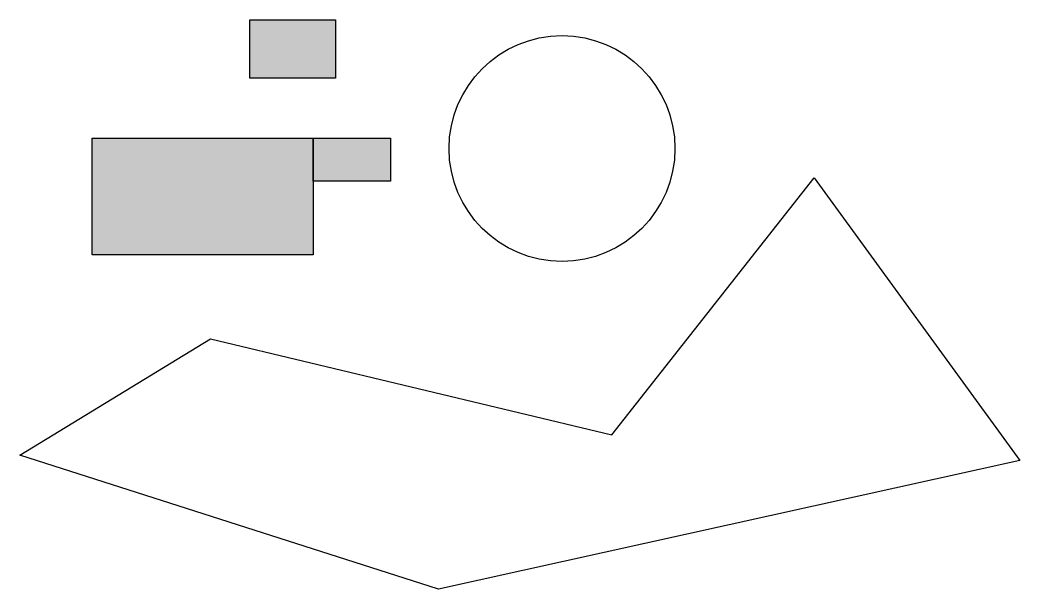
# Model space of a CAD drawing. Header units: millimetres. Extents: x 1678 to 5177, y 327 to 2318.
import ezdxf

# ---------------------------------------------------------------- set-up
doc = ezdxf.new("R2010")
doc.units = ezdxf.units.MM

msp = doc.modelspace()

# ---------------------------------------------------------------- hatches: boundary and pattern name
h = msp.add_hatch()
h.set_pattern_fill('ANGLE', color=256)
h.set_pattern_definition([(0, (0, 0), (0, 6.985), [5.08, -1.905]), (90, (0, 0), (-6.985, 4e-16), [5.08, -1.905])])
h.paths.add_polyline_path([(2704.3, 1904), (2974.3, 1904), (2974.3, 1754), (2704.3, 1754)])
h.paths.add_polyline_path([(2482.3, 2317.8), (2782.3, 2317.8), (2782.3, 2113.9), (2482.3, 2113.9)])
h.paths.add_polyline_path([(1930.2, 1904), (2704.3, 1904), (2704.3, 1496.2), (1930.2, 1496.2)])

# ---------------------------------------------------------------- linework, layer by layer
for p, q in [((3748.5, 866.5), (4456.6, 1766)), ((4456.6, 1766), (5176.7, 776.5)), ((1678.1, 794.5), (2344.2, 1202.3)), ((2344.2, 1202.3), (3748.5, 866.5)), ((3142.4, 326.7), (1678.1, 794.5)), ((5176.7, 776.5), (3142.4, 326.7))]:
    msp.add_line(p, q)
for points in [[(2482.3, 2317.8), (2782.3, 2317.8), (2782.3, 2113.9), (2482.3, 2113.9)], [(1930.2, 1904), (2704.3, 1904), (2704.3, 1496.2), (1930.2, 1496.2)], [(2704.3, 1904), (2974.3, 1904), (2974.3, 1754), (2704.3, 1754)]]:
    msp.add_lwpolyline(points, close=True)
msp.add_circle((3574.4, 1868), 395.1)

doc.saveas('drawing.dxf')
